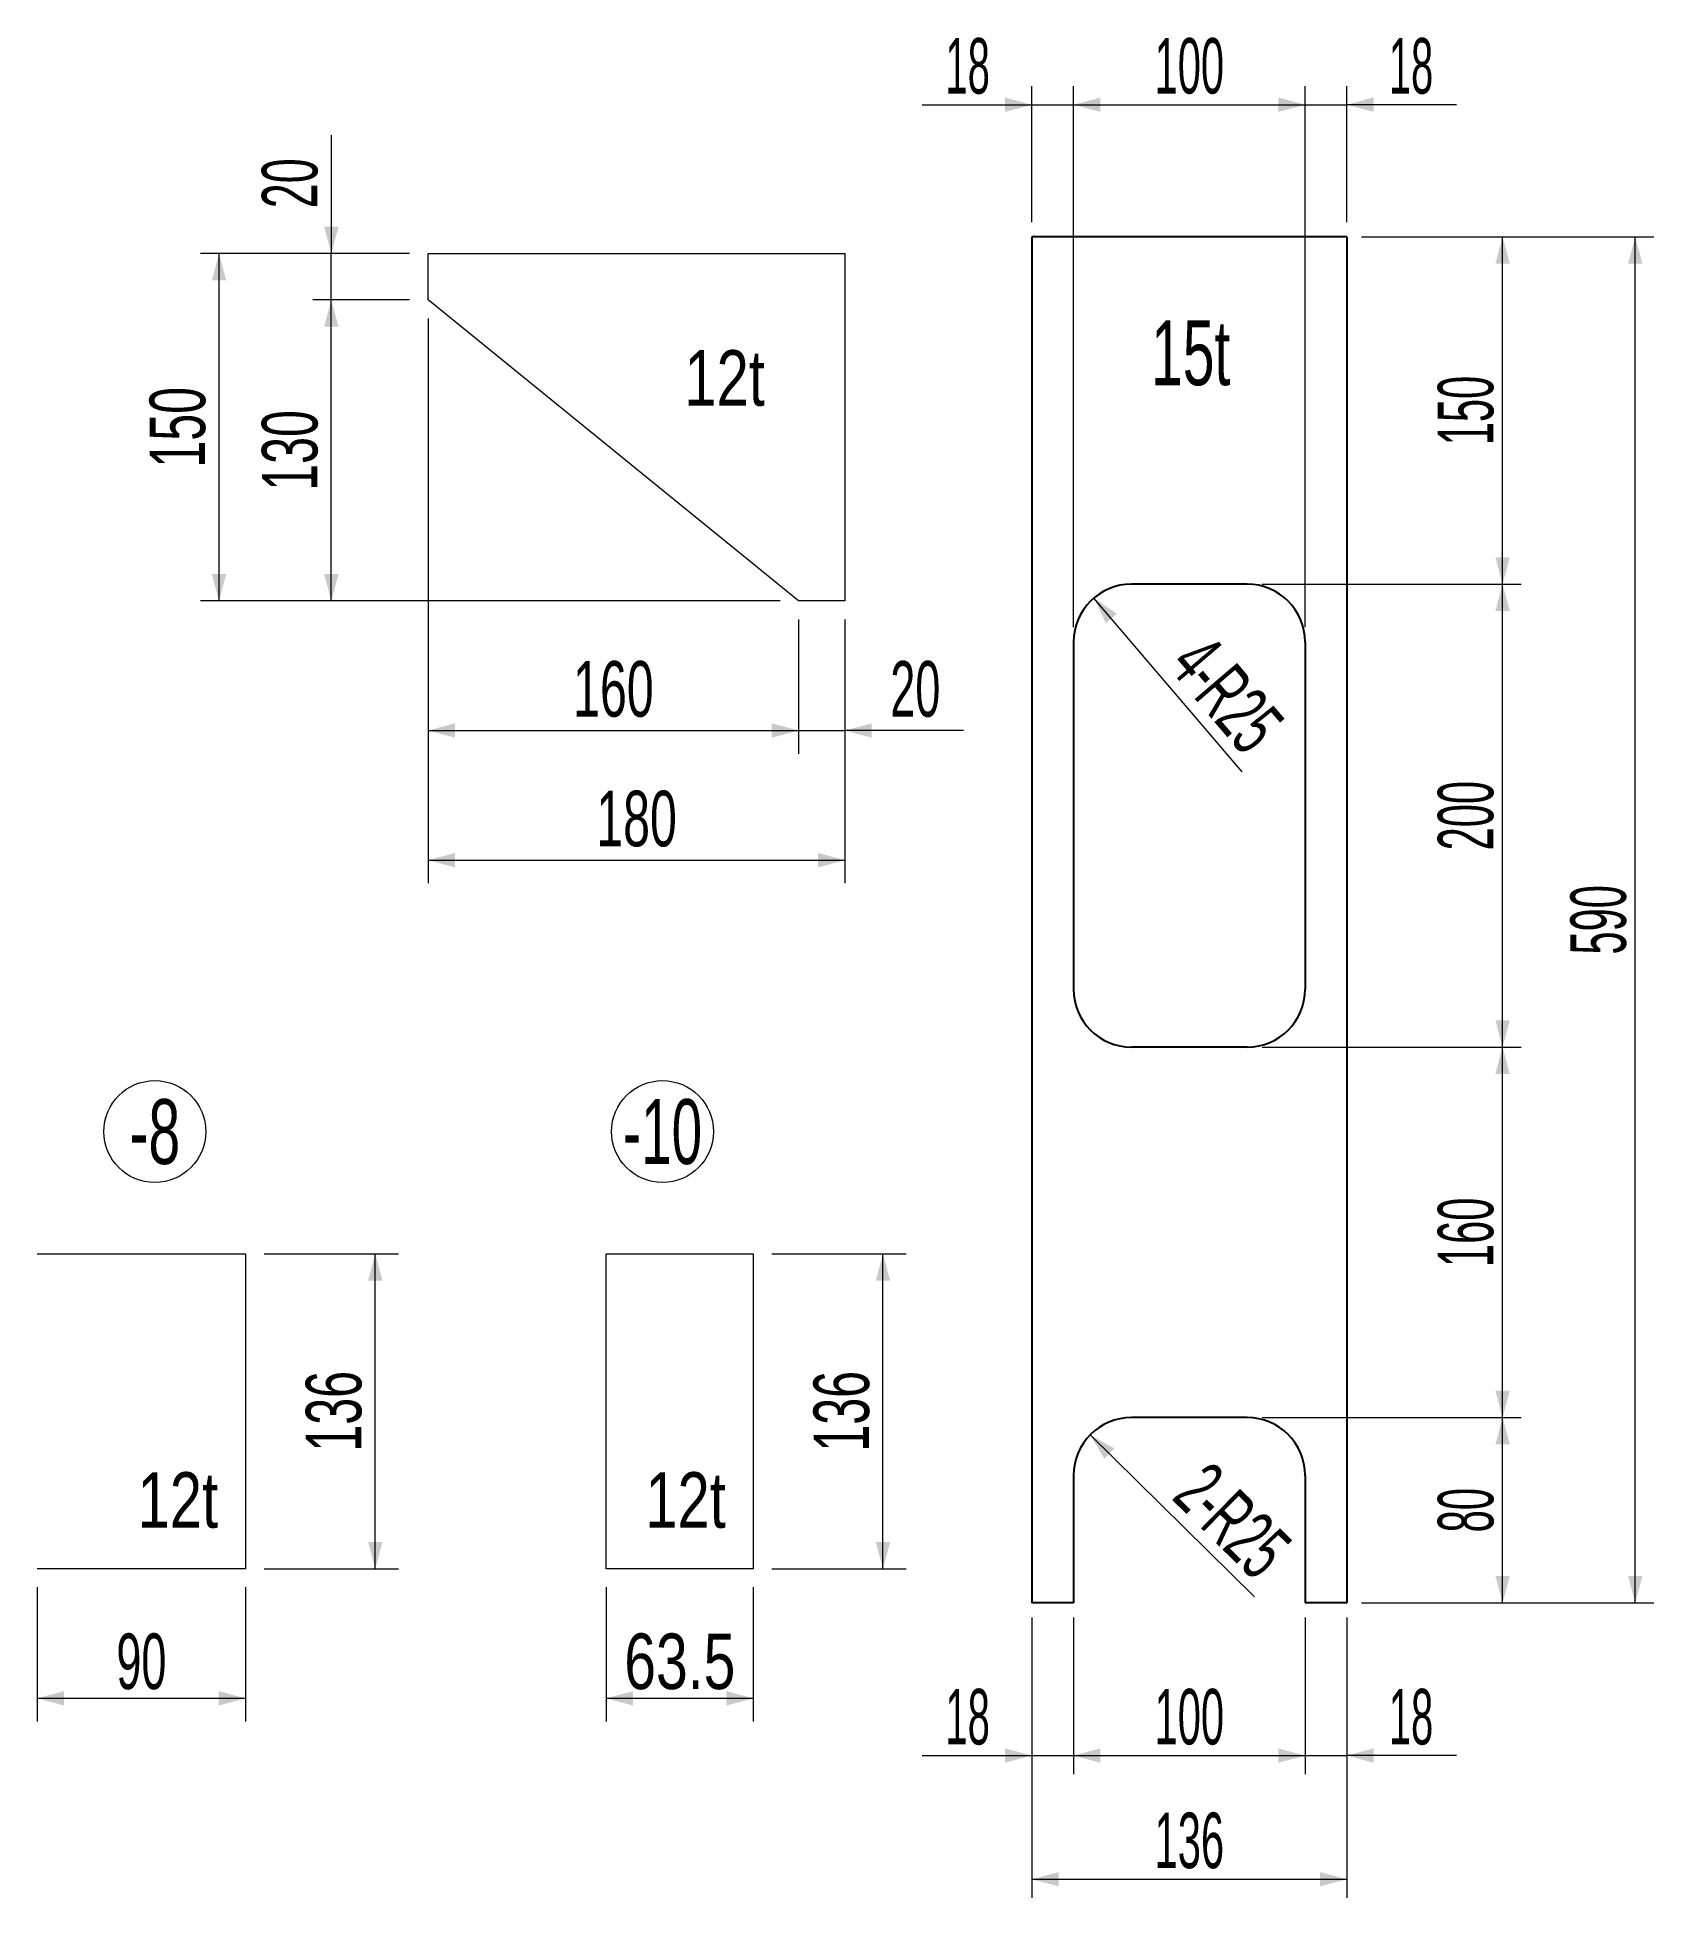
# Model space of a CAD drawing. Header units: millimetres. Extents: x 15 to 713, y -528 to 275.
import ezdxf
from ezdxf.enums import TextEntityAlignment as Align

# ---------------------------------------------------------------- set-up
doc = ezdxf.new("R2010")
doc.units = ezdxf.units.MM
doc.header["$LTSCALE"] = 8
doc.styles.add('FdaStyle0', font='gulim.ttc', dxfattribs={"width": 0.633743, "height": 24})

# ---------------------------------------------------------------- blocks, each defined once
blk = doc.blocks.new('_ArrowFill')
at = {"linetype": 'Continuous'}
blk.add_hatch(color=0, dxfattribs=at).paths.add_polyline_path([(0, 0), (-0.966, 0.259), (-0.966, -0.259)], flags=0)
blk = doc.blocks.new('DA_IMAGEDIMGROUP_16')
at = {"color": 4, "lineweight": 13}
for p, q in [((444.73, 195.38), (444.73, 254.08)), ((462.73, 20.38), (462.73, 254.08)), ((562.73, 20.38), (562.73, 254.08)), ((580.73, 195.38), (580.73, 254.08)), ((397.39, 246.08), (444.73, 246.08)), ((444.73, 246.08), (462.73, 246.08)), ((462.73, 246.08), (562.73, 246.08)), ((562.73, 246.08), (580.73, 246.08)), ((628.07, 246.08), (580.73, 246.08))]:
    blk.add_line(p, q, dxfattribs=at)
at = {"color": 4, "xscale": 12.00001044027347, "yscale": 11.99999790884644}
for p in [(444.73, 246.08), (562.73, 246.08)]:
    blk.add_blockref('_ArrowFill', p, dxfattribs=at)
at = {"color": 4, "xscale": 12.00001044027347, "yscale": 11.99999790884644, "rotation": 180}
for p in [(462.73, 246.08), (580.73, 246.08)]:
    blk.add_blockref('_ArrowFill', p, dxfattribs=at)
at = {"color": 3, "style": 'FdaStyle0'}
for s, width, p, p2 in [('18', 0.605455, (407.39, 250.88), (426.59, 250.88)), ('100', 0.626254, (497.73, 250.88), (527.73, 250.88)), ('18', 0.605455, (598.87, 250.88), (618.07, 250.88))]:
    blk.add_text(s, height=24, dxfattribs=dict(at, width=width)).set_placement(p, p2, align=Align.FIT)
blk = doc.blocks.new('DA_IMAGEDIMGROUP_17')
at = {"color": 4, "lineweight": 13}
blk.add_line((535.57, -42.05), (471.5, 32.99), dxfattribs=at)
at = {"color": 4, "xscale": 12.00001044027347, "yscale": 11.99999790884644, "rotation": 130.4865811496968}
blk.add_blockref('_ArrowFill', (471.5, 32.99), dxfattribs=at)
at = {"color": 3, "style": 'FdaStyle0', "width": 0.639431}
blk.add_text('4-R25', height=24, rotation=310.48658, dxfattribs=at).set_placement((503.12, 3.35), (536.62, -35.9), align=Align.FIT)
blk = doc.blocks.new('DA_IMAGEDIMGROUP_18')
at = {"color": 4, "lineweight": 13}
blk.add_line((540.88, -398.42), (469.93, -328.47), dxfattribs=at)
at = {"color": 4, "xscale": 12.00001044027347, "yscale": 11.99999790884644, "rotation": 135.4092766094294}
blk.add_blockref('_ArrowFill', (469.93, -328.47), dxfattribs=at)
at = {"color": 3, "style": 'FdaStyle0', "width": 0.639431}
blk.add_text('2-R25', height=24, rotation=315.40928, dxfattribs=at).set_placement((504.66, -355.96), (541.4, -392.19), align=Align.FIT)
blk = doc.blocks.new('DA_IMAGEDIMGROUP_19')
at = {"color": 4, "lineweight": 13}
for p, q in [((444.73, -407.42), (444.73, -475.03)), ((462.73, -407.42), (462.73, -475.03)), ((562.73, -407.42), (562.73, -475.03)), ((580.73, -407.42), (580.73, -475.03)), ((397.39, -467.03), (444.73, -467.03)), ((444.73, -467.03), (462.73, -467.03)), ((462.73, -467.03), (562.73, -467.03)), ((562.73, -467.03), (580.73, -467.03)), ((628.07, -467.03), (580.73, -467.03))]:
    blk.add_line(p, q, dxfattribs=at)
at = {"color": 4, "xscale": 12.00001044027347, "yscale": 11.99999790884644}
for p in [(444.73, -467.03), (562.73, -467.03)]:
    blk.add_blockref('_ArrowFill', p, dxfattribs=at)
at = {"color": 4, "xscale": 12.00001044027347, "yscale": 11.99999790884644, "rotation": 180}
for p in [(462.73, -467.03), (580.73, -467.03)]:
    blk.add_blockref('_ArrowFill', p, dxfattribs=at)
at = {"color": 3, "style": 'FdaStyle0'}
for s, width, p, p2 in [('18', 0.605455, (407.39, -462.23), (426.59, -462.23)), ('100', 0.626254, (497.73, -462.23), (527.73, -462.23)), ('18', 0.605455, (598.87, -462.23), (618.07, -462.23))]:
    blk.add_text(s, height=24, dxfattribs=dict(at, width=width)).set_placement(p, p2, align=Align.FIT)
blk = doc.blocks.new('DA_IMAGEDIMGROUP_20')
at = {"color": 4, "lineweight": 13}
for p, q in [((444.73, -473.43), (444.73, -528.46)), ((580.73, -473.43), (580.73, -528.46)), ((444.73, -520.46), (580.73, -520.46))]:
    blk.add_line(p, q, dxfattribs=at)
at = {"color": 4, "xscale": 12.00001044027347, "yscale": 11.99999790884644, "rotation": 180}
blk.add_blockref('_ArrowFill', (444.73, -520.46), dxfattribs=at)
at = {"color": 4, "xscale": 12.00001044027347, "yscale": 11.99999790884644}
blk.add_blockref('_ArrowFill', (580.73, -520.46), dxfattribs=at)
at = {"color": 3, "style": 'FdaStyle0', "width": 0.625313}
blk.add_text('136', height=24, dxfattribs=at).set_placement((497.73, -515.66), (527.73, -515.66), align=Align.FIT)
blk = doc.blocks.new('DA_IMAGEDIMGROUP_21')
at = {"color": 4, "lineweight": 13}
for p, q in [((587.13, 188.98), (656.02, 188.98)), ((648.02, 38.98), (648.02, 188.98)), ((544.13, 38.98), (656.02, 38.98)), ((648.02, -161.02), (648.02, 38.98)), ((544.13, -161.02), (656.02, -161.02)), ((648.02, -321.02), (648.02, -161.02)), ((544.13, -321.02), (656.02, -321.02)), ((648.02, -401.02), (648.02, -321.02)), ((587.13, -401.02), (656.02, -401.02))]:
    blk.add_line(p, q, dxfattribs=at)
at = {"color": 4, "xscale": 12.00001044027347, "yscale": 11.99999790884644}
for p, rotation in [((648.02, 188.98), 90), ((648.02, 38.98), 270), ((648.02, 38.98), 90), ((648.02, -161.02), 270), ((648.02, -161.02), 90), ((648.02, -321.02), 270), ((648.02, -321.02), 90), ((648.02, -401.02), 270)]:
    blk.add_blockref('_ArrowFill', p, dxfattribs=dict(at, rotation=rotation))
at = {"color": 3, "style": 'FdaStyle0'}
for s, width, p, p2 in [('150', 0.626254, (644.02, 98.98), (644.02, 128.98)), ('200', 0.626254, (644.02, -76.02), (644.02, -46.02)), ('160', 0.626254, (644.02, -256.02), (644.02, -226.02)), ('80', 0.608682, (644.02, -370.62), (644.02, -351.42))]:
    blk.add_text(s, height=24, rotation=90, dxfattribs=dict(at, width=width)).set_placement(p, p2, align=Align.FIT)
blk = doc.blocks.new('DA_IMAGEDIMGROUP_22')
at = {"color": 4, "lineweight": 13}
for p, q in [((654.42, 188.98), (713.31, 188.98)), ((705.31, -401.02), (705.31, 188.98)), ((654.42, -401.02), (713.31, -401.02))]:
    blk.add_line(p, q, dxfattribs=at)
at = {"color": 4, "xscale": 12.00001044027347, "yscale": 11.99999790884644}
for p, rotation in [((705.31, 188.98), 90), ((705.31, -401.02), 270)]:
    blk.add_blockref('_ArrowFill', p, dxfattribs=dict(at, rotation=rotation))
at = {"color": 3, "style": 'FdaStyle0', "width": 0.626254}
blk.add_text('590', height=24, rotation=90, dxfattribs=at).set_placement((701.31, -121.02), (701.31, -91.02), align=Align.FIT)
blk = doc.blocks.new('DA_IMAGEDIMGROUP_32')
at = {"color": 4, "lineweight": 13}
for p, q in [((183.98, 153.75), (183.98, -34.25)), ((343.98, 23.75), (343.98, -34.25)), ((363.98, 23.75), (363.98, -34.25)), ((183.98, -24.25), (343.98, -24.25)), ((343.98, -24.25), (363.98, -24.25)), ((415.18, -24.25), (363.98, -24.25))]:
    blk.add_line(p, q, dxfattribs=at)
at = {"color": 4, "xscale": 12.00001044027347, "yscale": 11.99999790884644, "rotation": 180}
for p in [(183.98, -24.25), (363.98, -24.25)]:
    blk.add_blockref('_ArrowFill', p, dxfattribs=at)
at = {"color": 4, "xscale": 12.00001044027347, "yscale": 11.99999790884644}
blk.add_blockref('_ArrowFill', (343.98, -24.25), dxfattribs=at)
at = {"color": 3, "style": 'FdaStyle0'}
for s, width, p, p2 in [('160', 0.726454, (246.58, -18.25), (281.38, -18.25)), ('20', 0.684768, (383.58, -18.25), (405.18, -18.25))]:
    blk.add_text(s, height=24, dxfattribs=dict(at, width=width)).set_placement(p, p2, align=Align.FIT)
blk = doc.blocks.new('DA_IMAGEDIMGROUP_33')
at = {"color": 4, "lineweight": 13}
for p, q in [((183.98, 153.75), (183.98, -90.25)), ((363.98, 23.75), (363.98, -90.25)), ((183.98, -80.25), (363.98, -80.25))]:
    blk.add_line(p, q, dxfattribs=at)
at = {"color": 4, "xscale": 12.00001044027347, "yscale": 11.99999790884644, "rotation": 180}
blk.add_blockref('_ArrowFill', (183.98, -80.25), dxfattribs=at)
at = {"color": 4, "xscale": 12.00001044027347, "yscale": 11.99999790884644}
blk.add_blockref('_ArrowFill', (363.98, -80.25), dxfattribs=at)
at = {"color": 3, "style": 'FdaStyle0', "width": 0.726454}
blk.add_text('180', height=24, dxfattribs=at).set_placement((256.58, -74.25), (291.38, -74.25), align=Align.FIT)
blk = doc.blocks.new('DA_IMAGEDIMGROUP_34')
at = {"color": 4, "lineweight": 13}
for p, q in [((142.15, 232.94), (142.15, 181.75)), ((175.98, 181.75), (134.15, 181.75)), ((142.15, 161.75), (142.15, 181.75)), ((175.98, 161.75), (134.15, 161.75)), ((142.15, 31.75), (142.15, 161.75)), ((335.98, 31.75), (134.15, 31.75))]:
    blk.add_line(p, q, dxfattribs=at)
at = {"color": 4, "xscale": 12.00001044027347, "yscale": 11.99999790884644}
for p, rotation in [((142.15, 181.75), 270), ((142.15, 161.75), 90), ((142.15, 31.75), 270)]:
    blk.add_blockref('_ArrowFill', p, dxfattribs=dict(at, rotation=rotation))
at = {"color": 3, "style": 'FdaStyle0'}
for s, width, p, p2 in [('20', 0.684768, (136.15, 201.34), (136.15, 222.94)), ('130', 0.726454, (136.15, 79.35), (136.15, 114.15))]:
    blk.add_text(s, height=24, rotation=90, dxfattribs=dict(at, width=width)).set_placement(p, p2, align=Align.FIT)
blk = doc.blocks.new('DA_IMAGEDIMGROUP_35')
at = {"color": 4, "lineweight": 13}
for p, q in [((175.98, 181.75), (85.66, 181.75)), ((93.66, 31.75), (93.66, 181.75)), ((335.98, 31.75), (85.66, 31.75))]:
    blk.add_line(p, q, dxfattribs=at)
at = {"color": 4, "xscale": 12.00001044027347, "yscale": 11.99999790884644}
for p, rotation in [((93.66, 181.75), 90), ((93.66, 31.75), 270)]:
    blk.add_blockref('_ArrowFill', p, dxfattribs=dict(at, rotation=rotation))
at = {"color": 3, "style": 'FdaStyle0', "width": 0.726454}
blk.add_text('150', height=24, rotation=90, dxfattribs=at).set_placement((87.66, 89.35), (87.66, 124.15), align=Align.FIT)
blk = doc.blocks.new('DA_IMAGEDIMGROUP_111')
at = {"color": 4, "lineweight": 13}
for p, q in [((113.13, -250.3), (171.13, -250.3)), ((161.13, -386.3), (161.13, -250.3)), ((113.13, -386.3), (171.13, -386.3))]:
    blk.add_line(p, q, dxfattribs=at)
at = {"color": 4, "xscale": 12.00001044027347, "yscale": 11.99999790884644}
for p, rotation in [((161.13, -250.3), 90), ((161.13, -386.3), 270)]:
    blk.add_blockref('_ArrowFill', p, dxfattribs=dict(at, rotation=rotation))
at = {"color": 3, "style": 'FdaStyle0', "width": 0.725363}
blk.add_text('136', height=24, rotation=90, dxfattribs=at).set_placement((155.13, -335.7), (155.13, -300.9), align=Align.FIT)
blk = doc.blocks.new('DA_IMAGEDIMGROUP_112')
at = {"color": 4, "lineweight": 13}
for p, q in [((15.13, -394.3), (15.13, -452.3)), ((105.13, -394.3), (105.13, -452.3)), ((15.13, -442.3), (105.13, -442.3))]:
    blk.add_line(p, q, dxfattribs=at)
at = {"color": 4, "xscale": 12.00001044027347, "yscale": 11.99999790884644, "rotation": 180}
blk.add_blockref('_ArrowFill', (15.13, -442.3), dxfattribs=at)
at = {"color": 4, "xscale": 12.00001044027347, "yscale": 11.99999790884644}
blk.add_blockref('_ArrowFill', (105.13, -442.3), dxfattribs=at)
at = {"color": 3, "style": 'FdaStyle0', "width": 0.684768}
blk.add_text('90', height=24, dxfattribs=at).set_placement((49.33, -438.3), (70.93, -438.3), align=Align.FIT)
blk = doc.blocks.new('DC_GROUP_128')
at = {"color": 4, "lineweight": 13}
blk.add_circle((65.91, -197.48), 22, dxfattribs=at)
at = {"color": 3, "style": 'FdaStyle0', "width": 0.594643}
blk.add_text('-8', height=28, dxfattribs=at).set_placement((54.91, -211.48), (76.91, -211.48), align=Align.FIT)
blk = doc.blocks.new('DA_IMAGEDIMGROUP_136')
at = {"color": 4, "lineweight": 13}
for p, q in [((332.41, -250.3), (390.41, -250.3)), ((380.41, -386.3), (380.41, -250.3)), ((332.41, -386.3), (390.41, -386.3))]:
    blk.add_line(p, q, dxfattribs=at)
at = {"color": 4, "xscale": 12.00001044027347, "yscale": 11.99999790884644}
for p, rotation in [((380.41, -250.3), 90), ((380.41, -386.3), 270)]:
    blk.add_blockref('_ArrowFill', p, dxfattribs=dict(at, rotation=rotation))
at = {"color": 3, "style": 'FdaStyle0', "width": 0.725363}
blk.add_text('136', height=24, rotation=90, dxfattribs=at).set_placement((374.41, -335.7), (374.41, -300.9), align=Align.FIT)
blk = doc.blocks.new('DA_IMAGEDIMGROUP_137')
at = {"color": 4, "lineweight": 13}
for p, q in [((260.91, -394.3), (260.91, -452.3)), ((324.41, -394.3), (324.41, -452.3)), ((260.91, -442.3), (324.41, -442.3))]:
    blk.add_line(p, q, dxfattribs=at)
at = {"color": 4, "xscale": 12.00001044027347, "yscale": 11.99999790884644, "rotation": 180}
blk.add_blockref('_ArrowFill', (260.91, -442.3), dxfattribs=at)
at = {"color": 4, "xscale": 12.00001044027347, "yscale": 11.99999790884644}
blk.add_blockref('_ArrowFill', (324.41, -442.3), dxfattribs=at)
at = {"color": 3, "style": 'FdaStyle0', "width": 0.746079}
blk.add_text('63.5', height=24, dxfattribs=at).set_placement((268.66, -438.3), (316.66, -438.3), align=Align.FIT)
blk = doc.blocks.new('DC_GROUP_156')
at = {"color": 4, "lineweight": 13}
blk.add_circle((285.19, -197.48), 22, dxfattribs=at)
at = {"color": 3, "style": 'FdaStyle0', "width": 0.611939}
blk.add_text('-10', height=28, dxfattribs=at).set_placement((268.09, -211.48), (302.29, -211.48), align=Align.FIT)

msp = doc.modelspace()

# ---------------------------------------------------------------- linework, layer by layer
at = {"color": 3}
for p, q in [((580.73, 188.98), (444.73, 188.98)), ((444.73, 188.98), (444.73, -401.02)), ((580.73, 188.98), (580.73, -401.02)), ((537.73, 38.98), (487.73, 38.98)), ((462.73, 13.98), (462.73, -136.02)), ((562.73, 13.98), (562.73, -136.02)), ((537.73, -161.02), (487.73, -161.02)), ((537.73, -321.02), (487.73, -321.02)), ((462.73, -346.02), (462.73, -401.02)), ((562.73, -346.02), (562.73, -401.02)), ((462.73, -401.02), (444.73, -401.02)), ((580.73, -401.02), (562.73, -401.02))]:
    msp.add_line(p, q, dxfattribs=at)
at = {"color": 3, "lineweight": 13}
for p, q in [((183.98, 181.75), (363.98, 181.75)), ((183.98, 161.75), (183.98, 181.75)), ((363.98, 181.75), (363.98, 31.75)), ((343.98, 31.75), (183.98, 161.75)), ((363.98, 31.75), (343.98, 31.75)), ((15.13, -250.3), (105.13, -250.3)), ((105.13, -250.3), (105.13, -386.3)), ((260.91, -250.3), (324.41, -250.3)), ((260.91, -386.3), (260.91, -250.3)), ((324.41, -250.3), (324.41, -386.3)), ((105.13, -386.3), (15.13, -386.3)), ((324.41, -386.3), (260.91, -386.3))]:
    msp.add_line(p, q, dxfattribs=at)
at = {"color": 3}
for centre, start, end in [((487.73, 13.98), 90, 180), ((537.73, 13.98), 0, 90), ((487.73, -136.02), 180, 270), ((537.73, -136.02), 270, 360), ((487.73, -346.02), 90, 180), ((537.73, -346.02), 0, 90)]:
    msp.add_arc(centre, 25, start, end, dxfattribs=at)

# ---------------------------------------------------------------- block references
at = {"linetype": 'Continuous'}
for name in ['DA_IMAGEDIMGROUP_16', 'DA_IMAGEDIMGROUP_34', 'DA_IMAGEDIMGROUP_21', 'DA_IMAGEDIMGROUP_22', 'DA_IMAGEDIMGROUP_35', 'DA_IMAGEDIMGROUP_32', 'DA_IMAGEDIMGROUP_33', 'DA_IMAGEDIMGROUP_17', 'DC_GROUP_128', 'DC_GROUP_156', 'DA_IMAGEDIMGROUP_111', 'DA_IMAGEDIMGROUP_136', 'DA_IMAGEDIMGROUP_18', 'DA_IMAGEDIMGROUP_112', 'DA_IMAGEDIMGROUP_137', 'DA_IMAGEDIMGROUP_19', 'DA_IMAGEDIMGROUP_20']:
    msp.add_blockref(name, (0, 0), dxfattribs=at)

# ---------------------------------------------------------------- texts
at = {"color": 3, "style": 'FdaStyle0'}
for s, height, width, p, p2 in [('15t', 28, 0.659215, (496.22, 124.92), (530.42, 124.92)), ('12t', 24, 0.782577, (294.62, 116.06), (329.42, 116.06)), ('12t', 24, 0.782577, (58.46, -368.62), (93.26, -368.62)), ('12t', 24, 0.782577, (277.74, -368.62), (312.54, -368.62))]:
    msp.add_text(s, height=height, dxfattribs=dict(at, width=width)).set_placement(p, p2, align=Align.FIT)

doc.saveas('drawing.dxf')
